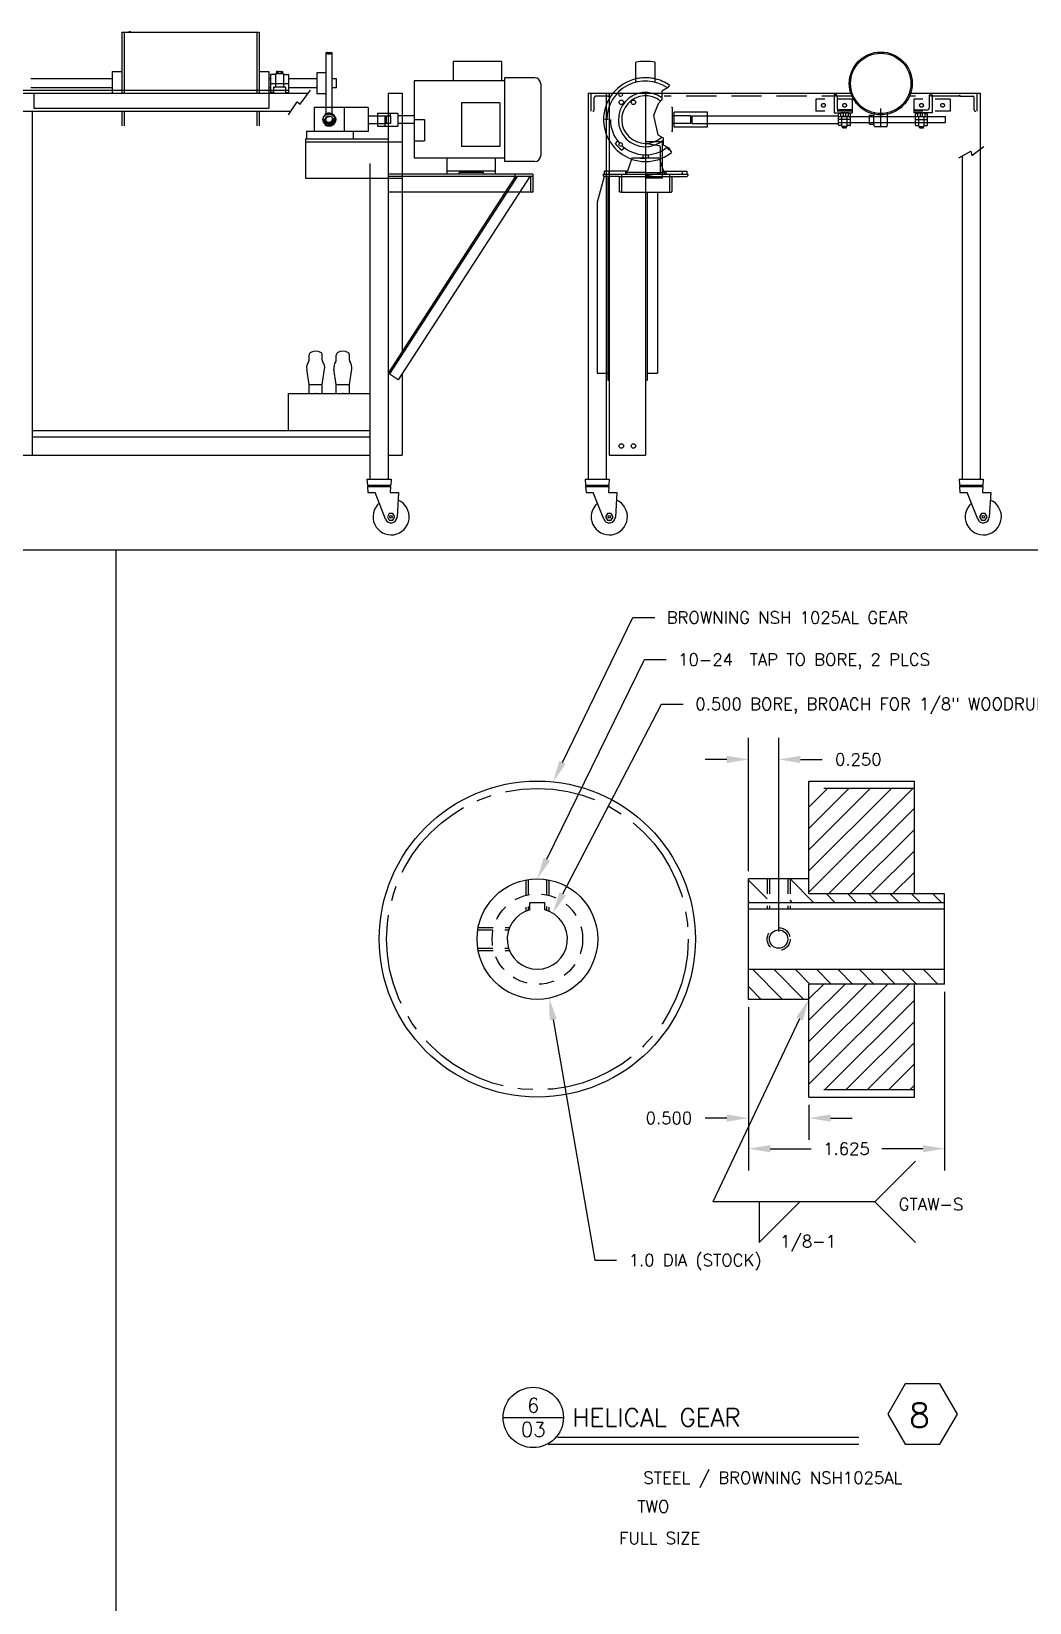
# Model space of a CAD drawing. Extents: x 0 to 33, y 0 to 25.3.
# Drawn here: x 7.81 to 16.08, y 12.27 to 25.3 of the extents above; entities that cross this region are included whole.
import ezdxf
from ezdxf.enums import TextEntityAlignment as Align

# ---------------------------------------------------------------- set-up
doc = ezdxf.new("R2010")
doc.units = 0
doc.header["$MEASUREMENT"] = 0
for name, pattern in [('CENTER2', [1.125, 0.75, -0.125, 0.125, -0.125]), ('HIDDEN', [0.375, 0.25, -0.125]), ('HIDDEN2', [0.1875, 0.125, -0.0625]), ('PHANTOM', [2.5, 1.25, -0.25, 0.25, -0.25, 0.25, -0.25])]:
    doc.linetypes.add(name, pattern=pattern)
doc.layers.get('0').update_dxf_attribs({"linetype": 'CONTINUOUS'})
doc.layers.get('DEFPOINTS').update_dxf_attribs({"linetype": 'CONTINUOUS'})
for name, color, linetype in [('BORDER', 5, 'CONTINUOUS'), ('DIM', 1, 'CONTINUOUS'), ('HATCH', 2, 'CONTINUOUS'), ('HIDDEN', 6, 'HIDDEN'), ('HIDDEN2', 6, 'HIDDEN2'), ('NFCENTER', 4, 'CENTER2'), ('NFHIDDEN', 6, 'HIDDEN'), ('NFSECTION', 6, 'PHANTOM'), ('OBJECT', 3, 'CONTINUOUS'), ('TEXT', 1, 'CONTINUOUS')]:
    doc.layers.add(name, color=color, linetype=linetype)
doc.styles.add('ROMANS', font='romans')
doc.styles.add('SIMPLEX', font='SIMPLEX')
doc.dimstyles.get("Standard").update_dxf_attribs({"dimtxt": 0.1, "dimasz": 0.18, "dimexe": 0.18, "dimexo": 0.063, "dimgap": 0.1, "dimtad": 0, "dimtih": 1, "dimtoh": 1, "dimdec": 3, "dimzin": 0, "dimdsep": 46, "dimtxsty": 'SIMPLEX', "dimcen": 0.1, "dimclrd": 1, "dimclre": 1, "dimclrt": 1, "dimadec": 0, "dimazin": 0, "dimtfac": 0.8, "dimtdec": 3, "dimtofl": 0, "dimtmove": 2, "dimatfit": 3, "dimfxl": 1, "dimtolj": 1, "dimtzin": 0, "dimarcsym": 0})

# ---------------------------------------------------------------- blocks, each defined once
blk = doc.blocks.new('*X1')
at = {"color": 0}
for p, q in [((13.908, 16.321), (13.753, 16.476)), ((14.291, 16.291), (14.098, 16.485)), ((13.761, 16.291), (13.753, 16.299)), ((14.115, 16.291), (14.098, 16.308)), ((14.468, 16.291), (14.398, 16.361)), ((14.645, 16.291), (14.575, 16.361)), ((14.822, 16.291), (14.751, 16.361)), ((14.999, 16.291), (14.928, 16.361)), ((15.175, 16.291), (15.105, 16.361)), ((15.352, 16.291), (15.282, 16.361)), ((14.035, 15.486), (13.785, 15.736)), ((14.212, 15.486), (13.962, 15.736)), ((14.264, 15.611), (14.139, 15.736)), ((14.441, 15.611), (14.316, 15.736)), ((14.617, 15.611), (14.492, 15.736)), ((14.794, 15.611), (14.669, 15.736)), ((14.971, 15.611), (14.846, 15.736)), ((15.148, 15.611), (15.023, 15.736)), ((15.325, 15.611), (15.2, 15.736)), ((15.378, 15.735), (15.376, 15.736)), ((13.859, 15.486), (13.753, 15.592))]:
    blk.add_line(p, q, dxfattribs=at)
blk = doc.blocks.new('*X2')
at = {"color": 0}
for p, q in [((14.253, 16.374), (15.115, 17.236)), ((14.253, 16.551), (14.938, 17.236)), ((14.253, 16.727), (14.762, 17.236)), ((14.253, 16.904), (14.585, 17.236)), ((14.253, 17.081), (14.408, 17.236)), ((14.417, 16.361), (15.128, 17.072)), ((14.594, 16.361), (15.128, 16.895)), ((14.77, 16.361), (15.128, 16.719)), ((14.947, 16.361), (15.128, 16.542)), ((15.124, 16.361), (15.128, 16.365)), ((14.253, 15.49), (14.374, 15.611)), ((14.253, 15.313), (14.551, 15.611)), ((14.253, 15.136), (14.727, 15.611)), ((14.253, 14.96), (14.904, 15.611)), ((14.253, 14.783), (15.081, 15.611)), ((14.383, 14.736), (15.128, 15.481)), ((14.56, 14.736), (15.128, 15.304)), ((14.736, 14.736), (15.128, 15.128)), ((14.913, 14.736), (15.128, 14.951)), ((15.09, 14.736), (15.128, 14.774))]:
    blk.add_line(p, q, dxfattribs=at)
blk = doc.blocks.new('*D3')
at = {"color": 1, "linetype": 'ByBlock', "transparency": 16777216}
for p, q in [((13.753, 16.549), (13.753, 17.656)), ((14.003, 16.049), (14.003, 17.656)), ((13.573, 17.476), (13.393, 17.476)), ((14.183, 17.476), (14.363, 17.476))]:
    blk.add_line(p, q, dxfattribs=at)
for points in [[(13.573, 17.506), (13.573, 17.446), (13.753, 17.476)], [(14.183, 17.506), (14.183, 17.446), (14.003, 17.476)]]:
    blk.add_solid(points, dxfattribs=at)
at = {"layer": 'DEFPOINTS', "color": 0, "linetype": 'ByBlock', "transparency": 16777216}
for p in [(14.003, 17.476), (13.753, 16.486), (14.003, 15.986)]:
    blk.add_point(p, dxfattribs=at)
at = {"color": 1, "linetype": 'ByBlock', "transparency": 16777216, "style": 'SIMPLEX'}
blk.add_text('0.250', height=0.1, dxfattribs=at).set_placement((14.663, 17.476), align=Align.MIDDLE_CENTER)
blk = doc.blocks.new('*D4')
at = {"color": 1, "linetype": 'ByBlock', "transparency": 16777216}
for p, q in [((13.753, 15.423), (13.753, 14.322)), ((14.253, 14.613), (14.253, 14.322)), ((13.573, 14.502), (13.393, 14.502)), ((14.433, 14.502), (14.613, 14.502))]:
    blk.add_line(p, q, dxfattribs=at)
for points in [[(13.573, 14.532), (13.573, 14.472), (13.753, 14.502)], [(14.433, 14.532), (14.433, 14.472), (14.253, 14.502)]]:
    blk.add_solid(points, dxfattribs=at)
at = {"layer": 'DEFPOINTS', "color": 0, "linetype": 'ByBlock', "transparency": 16777216}
for p in [(13.753, 15.486), (14.253, 14.676), (13.753, 14.502)]:
    blk.add_point(p, dxfattribs=at)
at = {"color": 1, "linetype": 'ByBlock', "transparency": 16777216, "style": 'SIMPLEX'}
blk.add_text('0.500', height=0.1, dxfattribs=at).set_placement((13.093, 14.502), align=Align.MIDDLE_CENTER)
blk = doc.blocks.new('*D5')
at = {"color": 1, "linetype": 'ByBlock', "transparency": 16777216}
for p, q in [((15.378, 15.548), (15.378, 14.068)), ((13.753, 15.423), (13.753, 14.068)), ((13.933, 14.248), (14.272, 14.248)), ((15.198, 14.248), (14.858, 14.248))]:
    blk.add_line(p, q, dxfattribs=at)
for points in [[(13.933, 14.278), (13.933, 14.218), (13.753, 14.248)], [(15.198, 14.278), (15.198, 14.218), (15.378, 14.248)]]:
    blk.add_solid(points, dxfattribs=at)
at = {"layer": 'DEFPOINTS', "color": 0, "linetype": 'ByBlock', "transparency": 16777216}
for p in [(15.378, 15.611), (13.753, 15.486), (15.378, 14.248)]:
    blk.add_point(p, dxfattribs=at)
at = {"color": 1, "linetype": 'ByBlock', "transparency": 16777216, "style": 'SIMPLEX'}
blk.add_text('1.625', height=0.1, dxfattribs=at).set_placement((14.565, 14.248), align=Align.MIDDLE_CENTER)
blk = doc.blocks.new('P-TITLE')
for p, q in [((-1.5625, -0.6375), (-1.0625, -0.6375)), ((1.3875, -0.8625), (-1.1875, -0.8625)), ((-1.1125, -0.8), (1.3875, -0.8))]:
    blk.add_line(p, q)
at = {"layer": 'DIM', "color": 7}
blk.add_circle((-1.3125, -0.6375), 0.25, dxfattribs=at)
at = {"style": 'ROMANS'}
for tag, p in [('NO.', (-1.3125, -0.5375)), ('PAGE', (-1.3125, -0.7375))]:
    blk.add_attdef(tag, text='', height=0.12, dxfattribs=at).set_placement(p, align=Align.MIDDLE)
for tag, p, height in [('DESCRIPTION', (-0.9875, -0.7125), 0.15), ('MATERIAL', (-0.4, -1.1875), 0.1), ('#_REQUIRED', (-0.45, -1.425), 0.1), ('SCALE', (-0.6, -1.6875), 0.1)]:
    blk.add_attdef(tag, p, '', height=height, dxfattribs=at)
at = {"style": 'ROMANS', "flags": 2}
for tag, p in [('MATERIAL:', (-1.1625, -1.1875)), ('#_REQD:', (-1.1625, -1.4375)), ('SCALE:', (-1.1625, -1.6875))]:
    blk.add_attdef(tag, p, '', height=0.1, dxfattribs=at)

msp = doc.modelspace()

# ---------------------------------------------------------------- linework, layer by layer
at = {"layer": 'BORDER'}
for p, q in [((0, 21), (33, 21)), ((8.51047, 0), (8.51047, 21))]:
    msp.add_line(p, q, dxfattribs=at)
at = {"layer": 'DIM'}
for p, q in [((10.60011, 24.66625), (10.15311, 24.66625)), ((10.15311, 24.66625), (10.15311, 24.46625)), ((10.40011, 24.66625), (10.40011, 24.46625)), ((10.60011, 24.66625), (10.60011, 24.46625)), ((14.84903, 24.51035), (14.84903, 24.65763)), ((10.60011, 24.5975), (10.75011, 24.5975)), ((10.60011, 24.535), (10.75011, 24.535)), ((10.75011, 24.5975), (10.75011, 24.535)), ((14.75528, 24.52905), (14.75528, 24.60345)), ((14.75528, 24.60345), (14.79278, 24.60345)), ((14.75528, 24.52905), (14.79278, 24.52905)), ((14.79678, 24.62215), (14.79278, 24.60345)), ((14.79278, 24.52905), (14.79278, 24.60345)), ((14.79678, 24.51035), (14.79278, 24.52905)), ((14.79678, 24.51035), (14.90127, 24.51035)), ((14.90127, 24.62215), (14.90528, 24.60345)), ((14.90127, 24.51035), (14.90528, 24.52905)), ((14.90528, 24.52905), (14.90528, 24.60345)), ((10.15311, 24.46625), (10.08761, 24.46625)), ((10.08761, 24.46625), (10.08761, 24.40685)), ((10.60011, 24.46625), (10.15311, 24.46625)), ((10.47511, 24.46625), (10.47511, 24.40685)), ((14.80048, 15.59112), (15.13772, 15.92816)), ((13.84186, 15.59112), (13.84186, 15.25409)), ((13.84186, 15.25409), (14.1791, 15.59112)), ((14.80048, 15.59112), (15.13772, 15.25409))]:
    msp.add_line(p, q, dxfattribs=at)
at = {"layer": 'DIM', "color": 1}
for p, q in [((12.21118, 19.23635), (12.79495, 20.4371)), ((12.79495, 20.4371), (12.97495, 20.4371)), ((12.0815, 18.43268), (12.89004, 20.08864)), ((12.89004, 20.08864), (13.07004, 20.08864)), ((12.21314, 18.14563), (13.03161, 19.72024)), ((13.03161, 19.72024), (13.21161, 19.72024)), ((12.13345, 17.10366), (12.47934, 15.10832)), ((14.17565, 17.10821), (13.4583, 15.59112)), ((14.80048, 15.59112), (13.4583, 15.59112)), ((12.47934, 15.10832), (12.65934, 15.10832))]:
    msp.add_line(p, q, dxfattribs=at)
for points in [[(12.23816, 19.22324), (12.1842, 19.24947), (12.13248, 19.07447)], [(12.10846, 18.41952), (12.05454, 18.44585), (12.00252, 18.27093)], [(12.23976, 18.1318), (12.18652, 18.15947), (12.13012, 17.98592)], [(12.10397, 17.09809), (12.16293, 17.10924), (12.09999, 17.28053)], [(14.14853, 17.12103), (14.20277, 17.09538), (14.2526, 17.27093)]]:
    msp.add_solid(points, dxfattribs=at)
at = {"layer": 'HATCH'}
for p, q in [((10.76511, 24.785), (10.76511, 21.585)), ((10.88111, 24.785), (10.88111, 22.6432)), ((12.42403, 24.785), (12.42403, 21.785)), ((12.59903, 24.785), (12.89903, 24.785)), ((12.59903, 24.785), (12.59903, 21.785)), ((12.89903, 24.785), (12.89903, 21.785)), ((13.28653, 24.5975), (14.49903, 24.5975)), ((13.28653, 24.535), (14.49903, 24.535)), ((14.49903, 24.59125), (15.38653, 24.59125)), ((14.49903, 24.54125), (15.38653, 24.54125)), ((10.08111, 24.40685), (10.76511, 24.40685)), ((10.08111, 24.40685), (10.08111, 24.08185)), ((10.08111, 24.38185), (10.88111, 24.38185)), ((13.04003, 24.38185), (12.89903, 24.38185)), ((13.0129, 24.34768), (12.90915, 24.36411)), ((13.04003, 24.08185), (13.04003, 24.38185)), ((13.02303, 24.12787), (13.02303, 24.33583)), ((11.96511, 24.11474), (10.76511, 24.11474)), ((11.81511, 24.11474), (11.81511, 24.10224)), ((11.96511, 24.11474), (11.96511, 23.96454)), ((12.54903, 24.11454), (12.54903, 24.10204)), ((12.54903, 24.11454), (13.24903, 24.11454)), ((12.69903, 24.11454), (12.69903, 23.96454)), ((13.0129, 24.11602), (12.90915, 24.09959)), ((13.09903, 24.11454), (13.09903, 23.96454)), ((13.24903, 24.11454), (13.24903, 24.10204)), ((10.08111, 24.08185), (10.88111, 24.08185)), ((11.82136, 24.09599), (10.76511, 22.46396)), ((11.96511, 24.09579), (10.76511, 24.09579)), ((11.83612, 24.09579), (10.77561, 22.45717)), ((11.94035, 24.09579), (10.84907, 22.40963)), ((11.94636, 24.08974), (11.94636, 23.97099)), ((12.55528, 24.09579), (12.49903, 23.88056)), ((12.67403, 24.09579), (12.55528, 24.09579)), ((12.58653, 24.09579), (12.58653, 22.40647)), ((12.67403, 24.09579), (13.12403, 24.09579)), ((12.68028, 24.08954), (12.68028, 23.97079)), ((13.04003, 24.08185), (12.89903, 24.08185)), ((13.11778, 24.08954), (13.11778, 23.97079)), ((13.12403, 24.09579), (13.24278, 24.09579)), ((11.96511, 23.96454), (10.76511, 23.96454)), ((12.49903, 23.88056), (12.49903, 22.46396)), ((12.69903, 23.96454), (12.68653, 23.96454)), ((12.69903, 23.96454), (13.09903, 23.96454)), ((12.91153, 23.96454), (12.91153, 22.40647)), ((12.99903, 23.96454), (12.99903, 22.46396)), ((13.09903, 23.96454), (13.11153, 23.96454)), ((10.84907, 22.40963), (10.76511, 22.46396)), ((10.88111, 22.45915), (10.88111, 21.785)), ((12.49903, 22.46396), (12.58653, 22.46396)), ((12.91153, 22.46396), (12.99903, 22.46396)), ((12.58653, 22.40647), (12.59903, 22.40647)), ((12.89903, 22.40647), (12.91153, 22.40647)), ((10.76511, 21.785), (10.88111, 21.785)), ((12.59903, 21.785), (12.89903, 21.785))]:
    msp.add_line(p, q, dxfattribs=at)
for centre, radius in [((14.84903, 24.86625), 0.25003), ((12.69903, 24.71), 0.01875), ((12.79903, 24.71), 0.01875), ((10.27511, 24.56625), 0.05), ((12.69903, 21.86), 0.01875), ((12.79903, 21.86), 0.01875)]:
    msp.add_circle(centre, radius, dxfattribs=at)
for centre, radius, start, end in [((10.27511, 25.16625), 0.05, 243.434949, 296.565051), ((12.91103, 24.37597), 0.012, 180, 261), ((13.01103, 24.33583), 0.012, 0, 81), ((13.01103, 24.12787), 0.012, 279, 0), ((11.82136, 24.10224), 0.00625, 180, 270), ((11.94011, 24.08974), 0.00625, 0, 90), ((12.55528, 24.10204), 0.00625, 180, 270), ((12.67403, 24.08954), 0.00625, 0, 90), ((12.91103, 24.08774), 0.012, 99, 180), ((13.12403, 24.08954), 0.00625, 90, 180), ((13.24278, 24.10204), 0.00625, 270, 0), ((11.95261, 23.97099), 0.00625, 180, 270), ((12.68653, 23.97079), 0.00625, 180, 270), ((13.11153, 23.97079), 0.00625, 270, 0)]:
    msp.add_arc(centre, radius, start, end, dxfattribs=at)
at = {"layer": 'HIDDEN'}
for p, q in [((8.61761, 25.2975), (8.63011, 25.2975)), ((8.61761, 25.29125), (8.61761, 25.2975)), ((8.63011, 25.29125), (8.63011, 25.2975)), ((14.61112, 24.76), (13.05293, 24.76)), ((14.47403, 24.7725), (14.46153, 24.7725)), ((15.51153, 24.76), (15.08694, 24.76)), ((15.26153, 24.7725), (15.27403, 24.7725)), ((14.61153, 24.635), (14.61153, 24.6225)), ((15.12403, 24.635), (15.12403, 24.6225)), ((14.46153, 24.6225), (14.61153, 24.6225)), ((15.27403, 24.6225), (15.12403, 24.6225))]:
    msp.add_line(p, q, dxfattribs=at)
for centre, start, end in [((12.48653, 24.7475), 90, 180), ((15.61153, 24.7475), 0, 90), ((14.49903, 24.66), 180, 270), ((15.23653, 24.66), 270, 0)]:
    msp.add_arc(centre, 0.0125, start, end, dxfattribs=at)
at = {"layer": 'HIDDEN2'}
for p, q in [((10.25011, 24.7059), (10.25011, 24.61625)), ((10.30011, 24.7059), (10.30011, 24.61625)), ((14.61153, 24.735), (14.31153, 24.735)), ((14.61153, 24.635), (14.31153, 24.635)), ((15.42403, 24.735), (15.12403, 24.735)), ((15.42403, 24.635), (15.12403, 24.635)), ((10.25539, 24.60569), (10.25011, 24.61625)), ((10.29484, 24.60569), (10.30011, 24.61625)), ((14.53965, 24.59125), (14.53965, 24.6225)), ((14.5584, 24.59125), (14.5584, 24.6225)), ((15.17715, 24.59125), (15.17715, 24.6225)), ((15.1959, 24.59125), (15.1959, 24.6225)), ((11.90752, 18.26183), (11.90752, 18.00218)), ((11.92652, 18.26512), (11.92652, 18.0091)), ((12.07852, 18.26512), (12.07852, 18.0091)), ((12.09752, 18.26183), (12.09752, 18.00218)), ((13.9076, 18.27093), (13.9076, 18.02093)), ((13.9266, 18.27093), (13.9266, 18.02093)), ((14.0786, 18.27093), (14.0786, 18.02093)), ((14.0976, 18.27093), (14.0976, 18.02093)), ((11.51163, 17.86593), (11.77128, 17.86593)), ((11.50833, 17.84693), (11.76436, 17.84693)), ((11.50833, 17.69493), (11.76436, 17.69493)), ((11.51163, 17.67593), (11.77128, 17.67593))]:
    msp.add_line(p, q, dxfattribs=at)
for centre, radius in [((14.37403, 24.685), 0.01562), ((14.54903, 24.685), 0.01562), ((15.18653, 24.685), 0.01562), ((15.36153, 24.685), 0.01562), ((10.27511, 24.56625), 0.0559), ((10.27511, 24.56625), 0.0375), ((10.27511, 24.56625), 0.025), ((12.00252, 17.77093), 0.375), ((14.0026, 17.77093), 0.095)]:
    msp.add_circle(centre, radius, dxfattribs=at)
msp.add_arc((10.27511, 24.56625), 0.0441, 63.434949, 116.565051, dxfattribs=at)
at = {"layer": 'NFCENTER'}
for p, q in [((15.1276, 19.02093), (14.2526, 19.02093)), ((15.1276, 16.52093), (14.2526, 16.52093))]:
    msp.add_line(p, q, dxfattribs=at)
msp.add_circle((12.00252, 17.77093), 1.25, dxfattribs=at)
at = {"layer": 'NFHIDDEN'}
for p, q in [((12.44903, 24.635), (12.44903, 24.785)), ((12.58653, 24.76), (12.48653, 24.76)), ((14.46153, 24.7725), (14.46153, 24.6225)), ((14.48653, 24.76), (14.48653, 24.66)), ((15.24903, 24.76), (15.24903, 24.66)), ((15.27403, 24.7725), (15.27403, 24.6225)), ((15.51153, 24.76), (15.61153, 24.76)), ((15.64903, 24.635), (15.64903, 24.785)), ((12.47403, 24.6475), (12.47403, 24.7475)), ((14.31153, 24.735), (14.31153, 24.635)), ((14.59903, 24.6475), (14.49903, 24.6475)), ((14.61153, 24.735), (14.61153, 24.635)), ((15.12403, 24.735), (15.12403, 24.635)), ((15.13653, 24.6475), (15.23653, 24.6475)), ((15.42403, 24.735), (15.42403, 24.635)), ((15.62403, 24.6475), (15.62403, 24.7475)), ((12.5959, 24.13954), (12.5959, 24.11454)), ((12.73183, 24.13954), (12.73183, 24.11454)), ((13.06623, 24.13954), (13.06623, 24.11454)), ((13.20215, 24.13954), (13.20215, 24.11454))]:
    msp.add_line(p, q, dxfattribs=at)
for centre, radius, start, end in [((12.89903, 24.56625), 0.34735, 76.472389, 103.527611), ((12.58653, 24.7725), 0.0125, 270, 0), ((14.47403, 24.76), 0.0125, 0, 90), ((15.26153, 24.76), 0.0125, 90, 180), ((15.51153, 24.7725), 0.0125, 180, 270), ((12.46153, 24.6475), 0.0125, 270, 0), ((14.59903, 24.635), 0.0125, 0, 90), ((15.13653, 24.635), 0.0125, 90, 180), ((15.63653, 24.6475), 0.0125, 180, 270), ((12.89903, 24.56625), 0.34733, 250.653957, 289.346043)]:
    msp.add_arc(centre, radius, start, end, dxfattribs=at)
at = {"layer": 'NFSECTION'}
for p, q in [((10.03711, 24.69483), (10.12205, 24.80925)), ((13.08064, 24.83028), (13.03335, 24.80253)), ((13.03335, 24.80253), (13.03505, 24.73098)), ((13.09679, 24.85178), (13.08064, 24.83028)), ((9.94108, 24.60624), (10.01125, 24.71329)), ((10.01125, 24.71329), (10.03711, 24.69483)), ((13.00407, 24.69618), (12.96394, 24.59921)), ((13.03505, 24.73098), (13.00407, 24.69618)), ((12.96394, 24.59921), (13.00224, 24.44134)), ((13.00224, 24.44134), (13.04492, 24.41411)), ((13.04492, 24.41411), (13.04634, 24.35571)), ((13.04634, 24.35571), (13.0899, 24.33129)), ((13.0899, 24.33129), (13.11375, 24.29325)), ((15.49746, 24.2499), (15.59524, 24.30463)), ((15.59524, 24.30463), (15.60307, 24.26945)), ((15.60307, 24.26945), (15.70476, 24.34372))]:
    msp.add_line(p, q, dxfattribs=at)
at = {"layer": 'OBJECT'}
for p, q in [((8.55761, 25.29125), (9.69761, 25.29125)), ((8.55761, 25.29125), (8.55761, 24.785)), ((8.57761, 25.29125), (8.57761, 24.785)), ((9.67761, 25.29125), (9.67761, 24.785)), ((9.69761, 25.29125), (9.69761, 24.785)), ((10.25539, 25.12681), (10.25011, 25.11625)), ((10.25011, 25.11625), (10.25011, 24.7059)), ((10.29484, 25.12681), (10.30011, 25.11625)), ((10.30011, 25.11625), (10.30011, 24.7059)), ((11.30526, 25.04921), (11.30526, 24.88671)), ((11.70526, 25.04921), (11.30526, 25.04921)), ((11.70526, 25.04921), (11.70526, 24.88671)), ((12.81778, 24.87624), (12.81778, 25.04233)), ((12.98028, 24.87624), (12.98028, 25.04233)), ((8.47761, 24.90375), (7.80261, 24.90375)), ((8.47761, 24.96625), (8.47761, 24.785)), ((8.47761, 24.96625), (8.55761, 24.96625)), ((9.69761, 24.96625), (9.77761, 24.96625)), ((9.77761, 24.96625), (9.77761, 24.785)), ((9.79011, 24.90375), (9.77761, 24.90375)), ((9.79011, 24.93825), (9.79011, 24.79425)), ((9.82774, 24.94125), (9.79311, 24.94125)), ((9.83074, 24.9445), (9.83074, 24.94425)), ((9.83074, 24.94425), (9.83074, 24.838)), ((9.83374, 24.9475), (9.89649, 24.9475)), ((9.8447, 24.96625), (9.83984, 24.96481)), ((9.83984, 24.96481), (9.83984, 24.9475)), ((9.8447, 24.96625), (9.88553, 24.96625)), ((9.84756, 24.96625), (9.85241, 24.96481)), ((9.85727, 24.96625), (9.85241, 24.96481)), ((9.85241, 24.96481), (9.85241, 24.9475)), ((9.87296, 24.96625), (9.87781, 24.96481)), ((9.88267, 24.96625), (9.87781, 24.96481)), ((9.87781, 24.96481), (9.87781, 24.9475)), ((9.88553, 24.96625), (9.89038, 24.96481)), ((9.89038, 24.96481), (9.89038, 24.9475)), ((9.89949, 24.9445), (9.89949, 24.94425)), ((9.89949, 24.94425), (9.89949, 24.838)), ((9.90249, 24.94125), (9.93711, 24.94125)), ((9.94011, 24.93825), (9.94011, 24.79425)), ((10.17511, 24.90375), (9.94011, 24.90375)), ((10.17511, 24.95375), (10.17511, 24.77875)), ((10.25011, 24.95375), (10.17511, 24.95375)), ((10.338, 24.90375), (10.30011, 24.90375)), ((10.338, 24.82875), (10.338, 24.90375)), ((11.73026, 24.88671), (10.98026, 24.88671)), ((10.98026, 24.88671), (10.98026, 24.24579)), ((11.98026, 24.91358), (11.73026, 24.91358)), ((11.73026, 24.91358), (11.73026, 24.21892)), ((4.51511, 24.785), (9.81511, 24.785)), ((8.47761, 24.82875), (7.80261, 24.82875)), ((9.79011, 24.82875), (9.77761, 24.82875)), ((9.79011, 24.86625), (9.94011, 24.86625)), ((9.81511, 24.79125), (9.79311, 24.79125)), ((9.81511, 24.832), (9.81511, 24.785)), ((9.81511, 24.785), (9.96511, 24.785)), ((9.81811, 24.835), (9.82774, 24.835)), ((9.82761, 24.785), (9.92761, 24.785)), ((9.91211, 24.835), (9.82774, 24.835)), ((9.91511, 24.832), (9.91511, 24.785)), ((9.91511, 24.79125), (9.93711, 24.79125)), ((10.17511, 24.82875), (9.94011, 24.82875)), ((9.96511, 24.785), (10.10405, 24.785)), ((10.25011, 24.77875), (10.17511, 24.77875)), ((10.338, 24.82875), (10.30011, 24.82875)), ((10.76511, 24.785), (10.88111, 24.785)), ((12.03026, 24.86358), (12.03026, 24.26892)), ((12.42403, 24.785), (12.42403, 21.585)), ((12.42403, 24.785), (14.61256, 24.785)), ((12.57403, 24.785), (12.57403, 21.585)), ((15.08549, 24.785), (15.67403, 24.785)), ((15.67403, 24.785), (15.67403, 21.585)), ((4.66511, 24.635), (9.95993, 24.635)), ((7.81511, 24.635), (7.81511, 21.785)), ((8.55761, 24.635), (8.55761, 24.515)), ((8.57761, 24.635), (8.57761, 24.515)), ((9.67761, 24.635), (9.67761, 24.515)), ((9.69761, 24.635), (9.69761, 24.515)), ((11.37401, 24.70455), (11.37401, 24.34205)), ((11.69276, 24.70455), (11.37401, 24.70455)), ((11.69276, 24.70455), (11.69276, 24.34205)), ((13.12403, 24.66625), (13.11312, 24.66625)), ((13.12403, 24.46625), (13.12403, 24.66625)), ((13.41153, 24.62875), (13.13653, 24.62875)), ((13.13653, 24.50375), (13.13653, 24.62875)), ((13.41153, 24.50375), (13.41153, 24.62875)), ((10.67706, 24.62075), (10.84706, 24.62075)), ((10.67706, 24.62075), (10.67706, 24.51175)), ((10.67706, 24.51175), (10.84706, 24.51175)), ((10.73886, 24.5975), (10.73886, 24.535)), ((10.73886, 24.5975), (10.78526, 24.5975)), ((10.73886, 24.535), (10.73886, 24.51175)), ((10.78526, 24.535), (10.73886, 24.535)), ((10.78526, 24.5975), (10.78526, 24.62075)), ((10.78526, 24.5975), (10.78526, 24.535)), ((10.84706, 24.62075), (10.84706, 24.51175)), ((10.98026, 24.5975), (10.84706, 24.5975)), ((10.98026, 24.535), (10.84706, 24.535)), ((10.98026, 24.56625), (11.06776, 24.56625)), ((11.06776, 24.56625), (11.06776, 24.38959)), ((12.58957, 24.56625), (12.56057, 24.56625)), ((13.27403, 24.5975), (13.12403, 24.5975)), ((13.27403, 24.535), (13.12403, 24.535)), ((13.41153, 24.50375), (13.13653, 24.50375)), ((13.27403, 24.535), (13.27403, 24.5975)), ((13.28653, 24.535), (13.28653, 24.5975)), ((14.49903, 24.52225), (14.49903, 24.61025)), ((14.59903, 24.56625), (14.49903, 24.56625)), ((14.51778, 24.61625), (14.50503, 24.61625)), ((14.52415, 24.51625), (14.50503, 24.51625)), ((14.58028, 24.6225), (14.51778, 24.6225)), ((14.51778, 24.59425), (14.51778, 24.6225)), ((14.5739, 24.59125), (14.52078, 24.59125)), ((14.52715, 24.51325), (14.52715, 24.58825)), ((14.52715, 24.513), (14.52715, 24.51325)), ((14.5679, 24.51), (14.53015, 24.51)), ((14.53278, 24.49889), (14.53278, 24.51)), ((14.53642, 24.49781), (14.53278, 24.49889)), ((14.56163, 24.49781), (14.53642, 24.49781)), ((14.53833, 24.49781), (14.54198, 24.49889)), ((14.54198, 24.49889), (14.54198, 24.51)), ((14.54562, 24.49781), (14.54198, 24.49889)), ((14.54903, 24.49889), (14.54903, 24.51)), ((14.55243, 24.49781), (14.55608, 24.49889)), ((14.55608, 24.49889), (14.55608, 24.51)), ((14.55972, 24.49781), (14.55608, 24.49889)), ((14.56163, 24.49781), (14.56527, 24.49889)), ((14.56527, 24.49889), (14.56527, 24.51)), ((14.5709, 24.51325), (14.5709, 24.58825)), ((14.5709, 24.513), (14.5709, 24.51325)), ((14.57728, 24.59125), (14.5739, 24.59125)), ((14.59303, 24.51625), (14.5739, 24.51625)), ((14.58028, 24.59425), (14.58028, 24.6225)), ((14.59303, 24.61625), (14.58028, 24.61625)), ((14.59903, 24.52225), (14.59903, 24.61025)), ((15.13653, 24.52225), (15.13653, 24.61025)), ((15.13653, 24.56625), (15.23653, 24.56625)), ((15.14253, 24.61625), (15.15528, 24.61625)), ((15.14253, 24.51625), (15.16165, 24.51625)), ((15.15528, 24.6225), (15.21778, 24.6225)), ((15.15528, 24.59425), (15.15528, 24.6225)), ((15.15828, 24.59125), (15.16165, 24.59125)), ((15.16165, 24.59125), (15.21478, 24.59125)), ((15.16465, 24.51325), (15.16465, 24.58825)), ((15.16465, 24.513), (15.16465, 24.51325)), ((15.16765, 24.51), (15.2054, 24.51)), ((15.17028, 24.49889), (15.17028, 24.51)), ((15.17392, 24.49781), (15.17028, 24.49889)), ((15.17392, 24.49781), (15.19913, 24.49781)), ((15.17583, 24.49781), (15.17948, 24.49889)), ((15.17948, 24.49889), (15.17948, 24.51)), ((15.18312, 24.49781), (15.17948, 24.49889)), ((15.18653, 24.49889), (15.18653, 24.51)), ((15.18993, 24.49781), (15.19358, 24.49889)), ((15.19358, 24.49889), (15.19358, 24.51)), ((15.19722, 24.49781), (15.19358, 24.49889)), ((15.19913, 24.49781), (15.20277, 24.49889)), ((15.20277, 24.49889), (15.20277, 24.51)), ((15.2084, 24.51325), (15.2084, 24.58825)), ((15.2084, 24.513), (15.2084, 24.51325)), ((15.2114, 24.51625), (15.23053, 24.51625)), ((15.21778, 24.59425), (15.21778, 24.6225)), ((15.21778, 24.61625), (15.23053, 24.61625)), ((15.23653, 24.52225), (15.23653, 24.61025)), ((15.38653, 24.54125), (15.38653, 24.59125)), ((10.10636, 24.40685), (10.18136, 24.40685)), ((10.10636, 24.40685), (10.18136, 24.40685)), ((10.39386, 24.40685), (10.46886, 24.40685)), ((10.39386, 24.40685), (10.46886, 24.40685)), ((10.98026, 24.38959), (11.06776, 24.38959)), ((12.66721, 24.38959), (12.64653, 24.36891)), ((13.12403, 24.46625), (13.11312, 24.46625)), ((11.73026, 24.24579), (10.98026, 24.24579)), ((11.25526, 24.11454), (11.25526, 24.24579)), ((11.69276, 24.34205), (11.37401, 24.34205)), ((11.65526, 24.11454), (11.65526, 24.24579)), ((12.72236, 24.33443), (12.70169, 24.31376)), ((12.78653, 24.24579), (12.74903, 24.13954)), ((13.01153, 24.24579), (12.78653, 24.24579)), ((12.87653, 24.27566), (12.87653, 24.24658)), ((12.92153, 24.27566), (12.92153, 24.24658)), ((13.01153, 24.24579), (13.04903, 24.13954)), ((13.07569, 24.33443), (13.09637, 24.31376)), ((15.52403, 24.26477), (15.52403, 21.585)), ((10.61511, 24.20112), (10.61511, 21.585)), ((11.65526, 24.13954), (11.25526, 24.13954)), ((11.35526, 24.11454), (11.25526, 24.11454)), ((11.55526, 24.12704), (11.35526, 24.12704)), ((11.35526, 24.11454), (11.35526, 24.12704)), ((11.55526, 24.11454), (11.55526, 24.12704)), ((11.65526, 24.11454), (11.55526, 24.11454)), ((11.98026, 24.21892), (11.73026, 24.21892)), ((12.74903, 24.13954), (12.55528, 24.13954)), ((12.55528, 24.13954), (12.55528, 24.11454)), ((12.89903, 24.12704), (12.74278, 24.12704)), ((12.74278, 24.12704), (12.74278, 24.11454)), ((12.89903, 24.12704), (13.05528, 24.12704)), ((13.04903, 24.13954), (13.24278, 24.13954)), ((13.05528, 24.12704), (13.05528, 24.11454)), ((13.24278, 24.13954), (13.24278, 24.11454)), ((10.11035, 22.5713), (10.11035, 22.61327)), ((10.21987, 22.5713), (10.21987, 22.61327)), ((10.33535, 22.5713), (10.33535, 22.61327)), ((10.44487, 22.5713), (10.44487, 22.61327)), ((10.11035, 22.36997), (10.09135, 22.49743)), ((10.21987, 22.36997), (10.23888, 22.49743)), ((10.33535, 22.36997), (10.31635, 22.49743)), ((10.44487, 22.36997), (10.46388, 22.49743)), ((9.94011, 21.985), (9.94011, 22.29497)), ((9.94011, 22.29497), (10.61511, 22.29497)), ((10.11035, 22.29497), (10.11035, 22.36997)), ((10.11035, 22.36997), (10.21987, 22.36997)), ((10.11035, 22.29497), (10.21987, 22.29497)), ((10.21987, 22.29497), (10.21987, 22.36997)), ((10.33535, 22.29497), (10.33535, 22.36997)), ((10.33535, 22.36997), (10.44487, 22.36997)), ((10.33535, 22.29497), (10.44487, 22.29497)), ((10.44487, 22.29497), (10.44487, 22.36997)), ((10.61511, 21.985), (7.81511, 21.985)), ((7.81511, 21.935), (10.61511, 21.935)), ((4.66511, 21.785), (10.61511, 21.785)), ((10.59011, 21.585), (10.79011, 21.585)), ((10.59011, 21.585), (10.59318, 21.535)), ((10.59318, 21.535), (10.78705, 21.535)), ((10.5938, 21.525), (10.59687, 21.475)), ((10.5938, 21.525), (10.78643, 21.525)), ((10.59793, 21.535), (10.59793, 21.525)), ((10.7823, 21.535), (10.7823, 21.525)), ((10.78643, 21.525), (10.78336, 21.475)), ((10.79011, 21.585), (10.78705, 21.535)), ((12.39903, 21.585), (12.59903, 21.585)), ((12.39903, 21.585), (12.40209, 21.535)), ((12.40209, 21.535), (12.59596, 21.535)), ((12.40271, 21.525), (12.59534, 21.525)), ((12.40271, 21.525), (12.40578, 21.475)), ((12.40684, 21.535), (12.40684, 21.525)), ((12.59121, 21.535), (12.59121, 21.525)), ((12.59534, 21.525), (12.59227, 21.475)), ((12.59903, 21.585), (12.59596, 21.535)), ((15.49903, 21.585), (15.69903, 21.585)), ((15.49903, 21.585), (15.50209, 21.535)), ((15.50209, 21.535), (15.69596, 21.535)), ((15.50271, 21.525), (15.69534, 21.525)), ((15.50271, 21.525), (15.50578, 21.475)), ((15.50684, 21.535), (15.50684, 21.525)), ((15.69121, 21.535), (15.69121, 21.525)), ((15.69534, 21.525), (15.69227, 21.475)), ((15.69903, 21.585), (15.69596, 21.535)), ((10.59687, 21.475), (10.65676, 21.475)), ((10.74358, 21.2542), (10.65676, 21.475)), ((10.78336, 21.475), (10.85264, 21.475)), ((10.85264, 21.475), (10.84002, 21.26944)), ((12.40578, 21.475), (12.46568, 21.475)), ((12.55249, 21.2542), (12.46568, 21.475)), ((12.59227, 21.475), (12.66155, 21.475)), ((12.66155, 21.475), (12.64893, 21.26944)), ((15.50578, 21.475), (15.56568, 21.475)), ((15.65249, 21.2542), (15.56568, 21.475)), ((15.69227, 21.475), (15.76155, 21.475)), ((15.76155, 21.475), (15.74893, 21.26944)), ((14.2526, 18.14593), (14.2526, 19.08093)), ((14.2526, 19.08093), (15.1276, 19.08093)), ((15.1276, 18.14593), (15.1276, 19.08093)), ((13.7526, 17.27093), (13.7526, 18.27093)), ((14.2526, 18.27093), (13.7526, 18.27093)), ((15.3776, 18.14593), (14.2526, 18.14593)), ((15.3776, 17.39593), (15.3776, 18.14593)), ((11.94002, 18.013), (11.94002, 18.0755)), ((11.94002, 18.0755), (12.06502, 18.0755)), ((12.06502, 18.013), (12.06502, 18.0755)), ((13.7526, 18.0755), (15.3776, 18.0755)), ((13.7526, 18.02093), (15.3776, 18.02093)), ((13.7526, 17.52093), (15.3776, 17.52093)), ((14.2526, 16.46093), (14.2526, 17.39593)), ((15.3776, 17.39593), (14.2526, 17.39593)), ((15.1276, 16.46093), (15.1276, 17.39593)), ((14.2526, 17.27093), (13.7526, 17.27093)), ((14.2526, 16.46093), (15.1276, 16.46093))]:
    msp.add_line(p, q, dxfattribs=at)
for points in [[(10.75901, 21.2725), (10.77456, 21.24557), (10.80566, 21.24557), (10.82122, 21.2725), (10.80566, 21.29944), (10.77456, 21.29944)], [(12.56792, 21.2725), (12.58348, 21.24557), (12.61458, 21.24557), (12.63013, 21.2725), (12.61458, 21.29944), (12.58348, 21.29944)], [(15.66792, 21.2725), (15.68348, 21.24557), (15.71458, 21.24557), (15.73013, 21.2725), (15.71458, 21.29944), (15.68348, 21.29944)]]:
    msp.add_lwpolyline(points, close=True, dxfattribs=at)
for centre, radius in [((14.84903, 24.86625), 0.26056), ((12.69293, 24.77235), 0.015), ((10.27511, 24.56625), 0.03125), ((12.69293, 24.36016), 0.015), ((10.79011, 21.2725), 0.01023), ((12.59903, 21.2725), 0.01023), ((15.69903, 21.2725), 0.01023), ((12.00252, 17.77093), 1.31), ((12.00252, 17.77093), 0.5), ((14.0026, 17.77093), 0.076)]:
    msp.add_circle(centre, radius, dxfattribs=at)
for centre, radius, start, end in [((10.27511, 25.16625), 0.0559, 243.434949, 296.565051), ((10.27511, 25.16625), 0.0441, 243.434949, 296.565051), ((12.89903, 24.56625), 0.48296, 80.31492, 99.68508), ((9.79311, 24.93825), 0.003, 90, 180), ((9.82774, 24.94425), 0.003, 270, 0), ((9.83374, 24.9445), 0.003, 90, 180), ((9.89649, 24.9445), 0.003, 0, 90), ((9.90249, 24.94425), 0.003, 180, 270), ((9.93711, 24.93825), 0.003, 0, 90), ((11.98026, 24.86358), 0.05, 0, 90), ((12.89903, 24.56625), 0.34733, 103.528305, 250.653957), ((12.89903, 24.56625), 0.32046, 55.476993, 180), ((12.89903, 24.56625), 0.34733, 55.292797, 76.441797), ((9.79311, 24.79425), 0.003, 180, 270), ((9.81811, 24.832), 0.003, 90, 180), ((9.82774, 24.838), 0.003, 270, 0), ((9.90249, 24.838), 0.003, 180, 270), ((9.91211, 24.832), 0.003, 0, 90), ((9.93711, 24.79425), 0.003, 270, 360), ((12.89903, 24.56625), 0.225, 52.994225, 310.484628), ((12.89903, 24.56625), 0.1975, 50.59586, 312.882993), ((12.89903, 24.56625), 0.29146, 180, 222.050965), ((14.50503, 24.61025), 0.006, 90, 180), ((14.50503, 24.52225), 0.006, 180, 270), ((14.52078, 24.59425), 0.003, 180, 270), ((14.52415, 24.58825), 0.003, 0, 90), ((14.52415, 24.51325), 0.003, 360, 90), ((14.53015, 24.513), 0.003, 180, 270), ((14.5679, 24.513), 0.003, 270, 0), ((14.5739, 24.58825), 0.003, 90, 180), ((14.5739, 24.51325), 0.003, 90, 180), ((14.57728, 24.59425), 0.003, 270, 0), ((14.59303, 24.61025), 0.006, 0, 90), ((14.59303, 24.52225), 0.006, 270, 0), ((15.14253, 24.61025), 0.006, 90, 180), ((15.14253, 24.52225), 0.006, 180, 270), ((15.15828, 24.59425), 0.003, 180, 270), ((15.16165, 24.58825), 0.003, 0, 90), ((15.16165, 24.51325), 0.003, 0, 90), ((15.16765, 24.513), 0.003, 180, 270), ((15.2054, 24.513), 0.003, 270, 0), ((15.2114, 24.58825), 0.003, 90, 180), ((15.2114, 24.51325), 0.003, 90, 180), ((15.21478, 24.59425), 0.003, 270, 0), ((15.23053, 24.61025), 0.006, 0, 90), ((15.23053, 24.52225), 0.006, 270, 360), ((12.89903, 24.56625), 0.32046, 218.009816, 231.990184), ((11.98026, 24.26892), 0.05, 270, 0), ((12.89903, 24.56625), 0.29146, 227.949035, 308.135027), ((12.88103, 24.56625), 0.32046, 265.973886, 274.026114), ((12.89903, 24.56625), 0.34733, 289.346043, 308.186056), ((10.16511, 22.51098), 0.075, 142.90096, 190.406374), ((10.08535, 22.5713), 0.025, 322.90096, 0), ((10.13535, 22.61327), 0.025, 117.379357, 180), ((10.16511, 22.55581), 0.08971, 62.620643, 117.379357), ((10.19487, 22.61327), 0.025, 0, 62.620643), ((10.24487, 22.5713), 0.025, 180, 217.09904), ((10.16511, 22.51098), 0.075, 349.593626, 37.09904), ((10.39011, 22.51098), 0.075, 142.90096, 190.406374), ((10.31035, 22.5713), 0.025, 322.90096, 0), ((10.36035, 22.61327), 0.025, 117.379357, 180), ((10.39011, 22.55581), 0.08971, 62.620643, 117.379357), ((10.41987, 22.61327), 0.025, 0, 62.620643), ((10.46987, 22.5713), 0.025, 180, 217.09904), ((10.39011, 22.51098), 0.075, 349.593626, 37.09904), ((10.79011, 21.2725), 0.15, 130.936088, 67.016831), ((12.59903, 21.2725), 0.15, 130.936088, 67.016831), ((15.69903, 21.2725), 0.15, 130.936088, 67.016831), ((10.79011, 21.2725), 0.05, 201.464867, 356.488051), ((12.59903, 21.2725), 0.05, 201.464867, 356.488051), ((15.69903, 21.2725), 0.05, 201.464867, 356.488051), ((12.00252, 17.77093), 0.25, 104.477512, 75.522488)]:
    msp.add_arc(centre, radius, start, end, dxfattribs=at)
for p in [(10.16511, 22.29497), (10.39011, 22.29497)]:
    msp.add_point(p, dxfattribs=at)
at = {"layer": 'TEXT'}
for p, q in [((6.24011, 24.81), (9.94011, 24.81)), ((6.24011, 24.785), (9.94011, 24.785)), ((7.82761, 24.785), (7.82761, 24.66)), ((9.77761, 24.785), (9.77761, 24.66)), ((9.94011, 24.81), (9.94011, 24.785)), ((7.82761, 24.66), (9.77761, 24.66))]:
    msp.add_line(p, q, dxfattribs=at)
msp.add_lwpolyline([(15.05136, 14.08175), (14.90702, 13.83175), (15.05136, 13.58175), (15.34004, 13.58175), (15.48437, 13.83175), (15.34004, 14.08175)], close=True, dxfattribs=at)

# ---------------------------------------------------------------- block references
at = {"layer": 'OBJECT'}
for name in ['*X2', '*X1']:
    msp.add_blockref(name, (0, 1.78456), dxfattribs=at)
ref = msp.add_blockref('P-TITLE', (13.28089, 14.44134), dxfattribs=at)
ref.add_attrib('SCALE', 'FULL SIZE', (12.68089, 12.75384), dxfattribs={"layer": '0', "height": 0.1, "style": 'ROMANS'})
ref.add_attrib('#_REQUIRED', 'TWO', (12.83089, 13.01634), dxfattribs={"layer": '0', "height": 0.1, "style": 'ROMANS'})
ref.add_attrib('MATERIAL', 'STEEL / BROWNING NSH1025AL', (12.88089, 13.25384), dxfattribs={"layer": '0', "height": 0.1, "style": 'ROMANS'})
ref.add_attrib('NO.', '6', dxfattribs={"layer": '0', "height": 0.12, "style": 'ROMANS'}).set_placement((11.96839, 13.90384), align=Align.MIDDLE)
ref.add_attrib('DESCRIPTION', 'HELICAL GEAR', (12.29339, 13.72884), dxfattribs={"layer": '0', "height": 0.15, "style": 'ROMANS'})
ref.add_attrib('PAGE', '03', dxfattribs={"layer": '0', "height": 0.12, "style": 'ROMANS'}).set_placement((11.96839, 13.70384), align=Align.MIDDLE)

# ---------------------------------------------------------------- texts
at = {"layer": 'DIM', "color": 1, "style": 'SIMPLEX'}
for s, p in [('BROWNING NSH 1025AL GEAR', (13.07495, 20.4371)), ('10-24  TAP TO BORE, 2 PLCS', (13.17004, 20.08864)), ('1.0 DIA (STOCK)', (12.75934, 15.10832))]:
    msp.add_text(s, height=0.1, dxfattribs=at).set_placement(p, align=Align.MIDDLE_LEFT)
at = {"layer": 'DIM', "color": 3, "style": 'SIMPLEX'}
msp.add_text('0.500 BORE, BROACH FOR 1/8" WOODRUFF KEY', height=0.1, dxfattribs=at).set_placement((13.31161, 19.72024), align=Align.MIDDLE_LEFT)
at = {"layer": 'DIM', "style": 'SIMPLEX'}
for s, p in [('GTAW-S', (14.99739, 15.52173)), ('1/8-1', (14.01544, 15.21444))]:
    msp.add_text(s, height=0.1, dxfattribs=at).set_placement(p)
at = {"layer": 'TEXT', "style": 'SIMPLEX'}
msp.add_text('8', height=0.2, dxfattribs=at).set_placement((15.08436, 13.72249))

# ---------------------------------------------------------------- dimensions: what is measured, and where the dimension line sits
at = {"layer": 'DIM'}
for base, p1, p2, picture, middle in [((14.0026, 19.26068), (13.7526, 18.27093), (14.0026, 17.77093), '*D3', (14.6626, 19.26068)), ((15.3776, 16.03254), (13.7526, 17.27093), (15.3776, 17.39593), '*D5', (14.5651, 16.03254)), ((13.7526, 16.28618), (14.2526, 16.46093), (13.7526, 17.27093), '*D4', (13.0926, 16.28618))]:
    dim = msp.add_linear_dim(base=base, p1=p1, p2=p2, dimstyle='STANDARD', dxfattribs=at)
    dim.commit()
    dim.dimension.update_dxf_attribs({"geometry": picture, "text_midpoint": middle, "insert": (0, 1.78456)})

doc.saveas('drawing.dxf')
